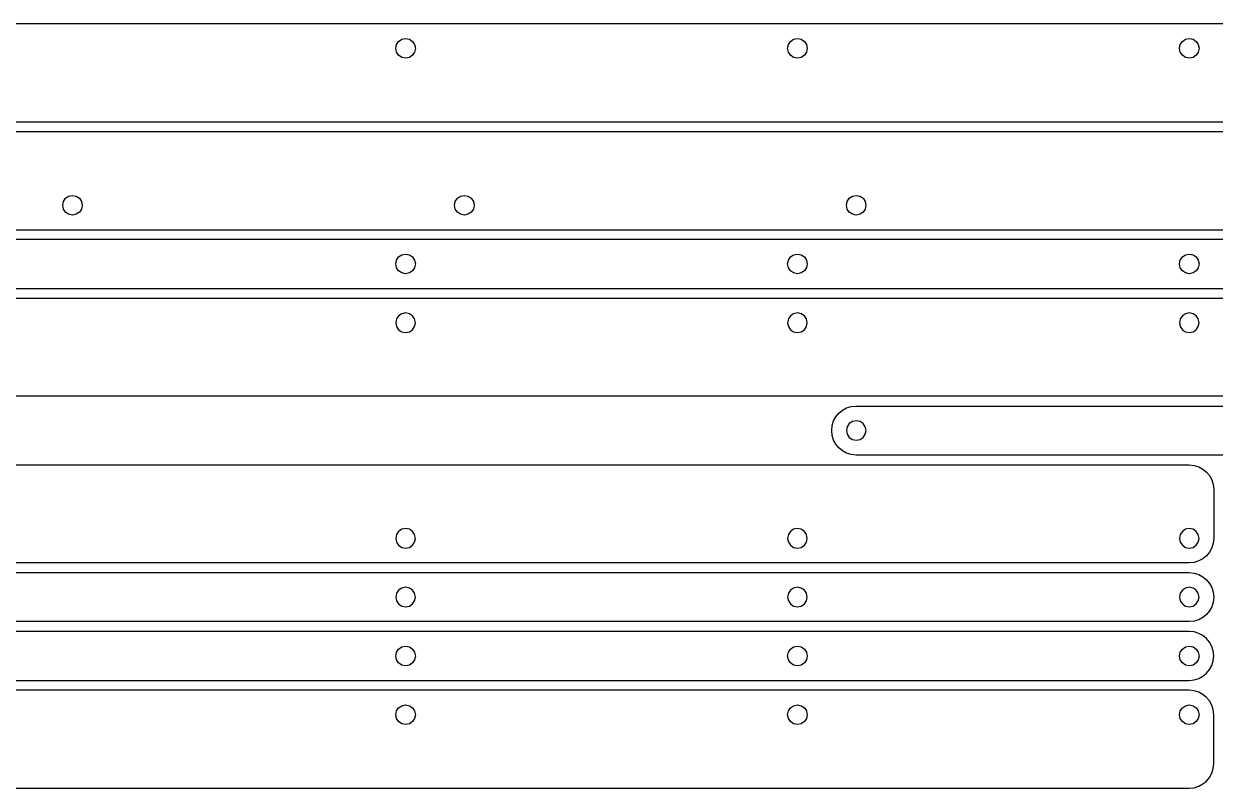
# Model space of a CAD drawing. Extents: x -2300 to 2026, y -6513 to 1502.
# Drawn here: x -1941.8 to -1698.6, y 1038.2 to 1194.3 of the extents above; entities that cross this region are included whole.
import ezdxf

# ---------------------------------------------------------------- set-up
doc = ezdxf.new("R2010")
doc.units = 0

msp = doc.modelspace()

# ---------------------------------------------------------------- linework, layer by layer
at = {"layer": 'Layer 1'}
for p, q in [((-1463.84975, 1194.27019), (-2183.85, 1194.27)), ((-1865.85065, 1189.27013), (-1865.693436, 1190.048609)), ((-1865.693436, 1190.048609), (-1865.264724, 1190.68432)), ((-1865.264724, 1190.68432), (-1864.628914, 1191.112888)), ((-1864.628914, 1191.112888), (-1863.8504, 1191.26994)), ((-1863.8504, 1191.26994), (-1863.072041, 1191.112764)), ((-1863.072041, 1191.112764), (-1862.436347, 1190.684152)), ((-1862.436347, 1190.684152), (-1862.007672, 1190.048482)), ((-1862.007672, 1190.048482), (-1861.85037, 1189.27013)), ((-1785.85043, 1189.27013), (-1785.69325, 1190.048609)), ((-1785.69325, 1190.048609), (-1785.264614, 1190.68432)), ((-1785.264614, 1190.68432), (-1784.628879, 1191.112888)), ((-1784.628879, 1191.112888), (-1783.8504, 1191.26994)), ((-1783.8504, 1191.26994), (-1783.072076, 1191.112764)), ((-1783.072076, 1191.112764), (-1782.436457, 1190.684152)), ((-1782.436457, 1190.684152), (-1782.007858, 1190.048482)), ((-1782.007858, 1190.048482), (-1781.85059, 1189.27013)), ((-1705.85047, 1189.27013), (-1705.693252, 1190.048609)), ((-1705.693252, 1190.048609), (-1705.264517, 1190.68432)), ((-1705.264517, 1190.68432), (-1704.628641, 1191.112888)), ((-1704.628641, 1191.112888), (-1703.85, 1191.26994)), ((-1703.85, 1191.26994), (-1703.071676, 1191.112764)), ((-1703.071676, 1191.112764), (-1702.436058, 1190.684152)), ((-1702.436058, 1190.684152), (-1702.007458, 1190.048482)), ((-1702.007458, 1190.048482), (-1701.85019, 1189.27013)), ((-1865.693561, 1188.491465), (-1865.85065, 1189.27013)), ((-1865.264892, 1187.85575), (-1865.693561, 1188.491465)), ((-1864.629041, 1187.427218), (-1865.264892, 1187.85575)), ((-1863.8504, 1187.2701), (-1864.629041, 1187.427218)), ((-1863.071828, 1187.427341), (-1863.8504, 1187.2701)), ((-1863.8504, 1187.2701), (-1863.8504, 1187.2701)), ((-1862.436103, 1187.855912), (-1863.071828, 1187.427341)), ((-1862.007519, 1188.491586), (-1862.436103, 1187.855912)), ((-1861.85037, 1189.27013), (-1862.007519, 1188.491586)), ((-1785.693282, 1188.491465), (-1785.85043, 1189.27013)), ((-1785.2647, 1187.85575), (-1785.693282, 1188.491465)), ((-1784.628975, 1187.427218), (-1785.2647, 1187.85575)), ((-1783.8504, 1187.2701), (-1784.628975, 1187.427218)), ((-1783.071955, 1187.427341), (-1783.8504, 1187.2701)), ((-1783.8504, 1187.2701), (-1783.8504, 1187.2701)), ((-1782.436295, 1187.855912), (-1783.071955, 1187.427341)), ((-1782.007735, 1188.491586), (-1782.436295, 1187.855912)), ((-1781.85059, 1189.27013), (-1782.007735, 1188.491586)), ((-1705.693376, 1188.491465), (-1705.85047, 1189.27013)), ((-1705.264681, 1187.85575), (-1705.693376, 1188.491465)), ((-1704.628764, 1187.427218), (-1705.264681, 1187.85575)), ((-1703.85, 1187.2701), (-1704.628764, 1187.427218)), ((-1703.071555, 1187.427341), (-1703.85, 1187.2701)), ((-1703.85, 1187.2701), (-1703.85, 1187.2701)), ((-1702.435895, 1187.855912), (-1703.071555, 1187.427341)), ((-1702.007335, 1188.491586), (-1702.435895, 1187.855912)), ((-1701.85019, 1189.27013), (-1702.007335, 1188.491586)), ((-2183.84981, 1174.26981), (-1463.85, 1174.27)), ((-1451.85041, 1172.24019), (-2171.85, 1172.24)), ((-1933.84983, 1157.23985), (-1933.692681, 1158.018394)), ((-1933.692681, 1158.018394), (-1933.264097, 1158.654068)), ((-1933.264097, 1158.654068), (-1932.628372, 1159.082639)), ((-1932.628372, 1159.082639), (-1931.8498, 1159.23988)), ((-1931.8498, 1159.23988), (-1931.071159, 1159.082762)), ((-1931.8498, 1159.23988), (-1931.8498, 1159.23988)), ((-1931.071159, 1159.082762), (-1930.435307, 1158.654229)), ((-1930.435307, 1158.654229), (-1930.006639, 1158.018515)), ((-1930.006639, 1158.018515), (-1929.84955, 1157.23985)), ((-1853.84941, 1157.23985), (-1853.692264, 1158.018394)), ((-1853.692264, 1158.018394), (-1853.263705, 1158.654068)), ((-1853.263705, 1158.654068), (-1852.628045, 1159.082639)), ((-1852.628045, 1159.082639), (-1851.8496, 1159.23988)), ((-1851.8496, 1159.23988), (-1851.070905, 1159.082762)), ((-1851.8496, 1159.23988), (-1851.8496, 1159.23988)), ((-1851.070905, 1159.082762), (-1850.435139, 1158.654229)), ((-1850.435139, 1158.654229), (-1850.006595, 1158.018515)), ((-1850.006595, 1158.018515), (-1849.84957, 1157.23985)), ((-1773.84941, 1157.23985), (-1773.692295, 1158.018394)), ((-1773.692295, 1158.018394), (-1773.263787, 1158.654068)), ((-1773.263787, 1158.654068), (-1772.628138, 1159.082639)), ((-1772.628138, 1159.082639), (-1771.8496, 1159.23988)), ((-1771.8496, 1159.23988), (-1771.070956, 1159.082762)), ((-1771.8496, 1159.23988), (-1771.8496, 1159.23988)), ((-1771.070956, 1159.082762), (-1770.43508, 1158.654229)), ((-1770.43508, 1158.654229), (-1770.006347, 1158.018515)), ((-1770.006347, 1158.018515), (-1769.84913, 1157.23985)), ((-1933.692528, 1156.461498), (-1933.84983, 1157.23985)), ((-1933.263852, 1155.825828), (-1933.692528, 1156.461498)), ((-1932.628159, 1155.397216), (-1933.263852, 1155.825828)), ((-1931.8498, 1155.24004), (-1932.628159, 1155.397216)), ((-1931.071286, 1155.397092), (-1931.8498, 1155.24004)), ((-1930.435475, 1155.82566), (-1931.071286, 1155.397092)), ((-1930.006764, 1156.461371), (-1930.435475, 1155.82566)), ((-1929.84955, 1157.23985), (-1930.006764, 1156.461371)), ((-1853.692142, 1156.461498), (-1853.84941, 1157.23985)), ((-1853.263542, 1155.825828), (-1853.692142, 1156.461498)), ((-1852.627924, 1155.397216), (-1853.263542, 1155.825828)), ((-1851.8496, 1155.24004), (-1852.627924, 1155.397216)), ((-1851.071121, 1155.397092), (-1851.8496, 1155.24004)), ((-1850.435386, 1155.82566), (-1851.071121, 1155.397092)), ((-1850.00675, 1156.461371), (-1850.435386, 1155.82566)), ((-1849.84957, 1157.23985), (-1850.00675, 1156.461371)), ((-1773.692235, 1156.461498), (-1773.84941, 1157.23985)), ((-1773.263625, 1155.825828), (-1773.692235, 1156.461498)), ((-1772.627955, 1155.397216), (-1773.263625, 1155.825828)), ((-1771.8496, 1155.24004), (-1772.627955, 1155.397216)), ((-1771.071052, 1155.397092), (-1771.8496, 1155.24004)), ((-1770.435165, 1155.82566), (-1771.071052, 1155.397092)), ((-1770.006378, 1156.461371), (-1770.435165, 1155.82566)), ((-1769.84913, 1157.23985), (-1770.006378, 1156.461371)), ((-2171.85025, 1152.23981), (-1451.85, 1152.24)), ((-1463.85, 1150.23994), (-2178.85, 1150.24)), ((-1865.84943, 1145.25809), (-1865.692281, 1146.036507)), ((-1865.692281, 1146.036507), (-1865.263697, 1146.672115)), ((-1865.263697, 1146.672115), (-1864.627972, 1147.100663)), ((-1864.627972, 1147.100663), (-1863.8494, 1147.2579)), ((-1863.8494, 1147.2579), (-1863.070828, 1147.100785)), ((-1863.8494, 1147.2579), (-1863.8494, 1147.2579)), ((-1863.070828, 1147.100785), (-1862.435128, 1146.672277)), ((-1862.435128, 1146.672277), (-1862.006611, 1146.036628)), ((-1862.006611, 1146.036628), (-1861.84959, 1145.25809)), ((-1785.84941, 1145.25809), (-1785.692264, 1146.036507)), ((-1785.692264, 1146.036507), (-1785.263705, 1146.672115)), ((-1785.263705, 1146.672115), (-1784.628045, 1147.100663)), ((-1784.628045, 1147.100663), (-1783.8496, 1147.2579)), ((-1783.8496, 1147.2579), (-1783.070925, 1147.100785)), ((-1783.8496, 1147.2579), (-1783.8496, 1147.2579)), ((-1783.070925, 1147.100785), (-1782.434998, 1146.672277)), ((-1782.434998, 1146.672277), (-1782.006254, 1146.036628)), ((-1782.006254, 1146.036628), (-1781.84913, 1145.25809)), ((-1705.84895, 1145.25809), (-1705.691907, 1146.036507)), ((-1705.691907, 1146.036507), (-1705.263574, 1146.672115)), ((-1705.263574, 1146.672115), (-1704.628141, 1147.100663)), ((-1704.628141, 1147.100663), (-1703.8498, 1147.2579)), ((-1703.8498, 1147.2579), (-1703.071036, 1147.100785)), ((-1703.8498, 1147.2579), (-1703.8498, 1147.2579)), ((-1703.071036, 1147.100785), (-1702.435119, 1146.672277)), ((-1702.435119, 1146.672277), (-1702.006424, 1146.036628)), ((-1702.006424, 1146.036628), (-1701.84933, 1145.25809)), ((-1865.692128, 1144.479611), (-1865.84943, 1145.25809)), ((-1865.263453, 1143.843876), (-1865.692128, 1144.479611)), ((-1864.627759, 1143.41524), (-1865.263453, 1143.843876)), ((-1863.8494, 1143.25806), (-1864.627759, 1143.41524)), ((-1863.070955, 1143.415115), (-1863.8494, 1143.25806)), ((-1862.435295, 1143.843708), (-1863.070955, 1143.415115)), ((-1862.006736, 1144.479484), (-1862.435295, 1143.843708)), ((-1861.84959, 1145.25809), (-1862.006736, 1144.479484)), ((-1785.692235, 1144.479611), (-1785.84941, 1145.25809)), ((-1785.263625, 1143.843876), (-1785.692235, 1144.479611)), ((-1784.627955, 1143.41524), (-1785.263625, 1143.843876)), ((-1783.8496, 1143.25806), (-1784.627955, 1143.41524)), ((-1783.071052, 1143.415115), (-1783.8496, 1143.25806)), ((-1782.435165, 1143.843708), (-1783.071052, 1143.415115)), ((-1782.006378, 1144.479484), (-1782.435165, 1143.843708)), ((-1781.84913, 1145.25809), (-1782.006378, 1144.479484)), ((-1705.691878, 1144.479611), (-1705.84895, 1145.25809)), ((-1705.263495, 1143.843876), (-1705.691878, 1144.479611)), ((-1704.628052, 1143.41524), (-1705.263495, 1143.843876)), ((-1703.8498, 1143.25806), (-1704.628052, 1143.41524)), ((-1703.071252, 1143.415115), (-1703.8498, 1143.25806)), ((-1702.435365, 1143.843708), (-1703.071252, 1143.415115)), ((-1702.006578, 1144.479484), (-1702.435365, 1143.843708)), ((-1701.84933, 1145.25809), (-1702.006578, 1144.479484)), ((-2183.85025, 1140.24025), (-1463.85, 1140.24)), ((-2183.85047, 1138.24019), (-1463.84, 1138.24)), ((-1865.691642, 1134.018482), (-1865.84891, 1133.24013)), ((-1865.263042, 1134.654152), (-1865.691642, 1134.018482)), ((-1864.627424, 1135.082764), (-1865.263042, 1134.654152)), ((-1863.8491, 1135.23994), (-1864.627424, 1135.082764)), ((-1863.070655, 1135.082888), (-1863.8491, 1135.23994)), ((-1862.434995, 1134.65432), (-1863.070655, 1135.082888)), ((-1862.006435, 1134.018609), (-1862.434995, 1134.65432)), ((-1861.84929, 1133.24013), (-1862.006435, 1134.018609)), ((-1785.691842, 1134.018482), (-1785.84911, 1133.24013)), ((-1785.263242, 1134.654152), (-1785.691842, 1134.018482)), ((-1784.627624, 1135.082764), (-1785.263242, 1134.654152)), ((-1783.8493, 1135.23994), (-1784.627624, 1135.082764)), ((-1783.070659, 1135.082888), (-1783.8493, 1135.23994)), ((-1782.434783, 1134.65432), (-1783.070659, 1135.082888)), ((-1782.006048, 1134.018609), (-1782.434783, 1134.65432)), ((-1781.84883, 1133.24013), (-1782.006048, 1134.018609)), ((-1705.691471, 1134.018482), (-1705.84867, 1133.24013)), ((-1705.263022, 1134.654152), (-1705.691471, 1134.018482)), ((-1704.627556, 1135.082764), (-1705.263022, 1134.654152)), ((-1703.8493, 1135.23994), (-1704.627556, 1135.082764)), ((-1703.070752, 1135.082888), (-1703.8493, 1135.23994)), ((-1702.434865, 1134.65432), (-1703.070752, 1135.082888)), ((-1702.006078, 1134.018609), (-1702.434865, 1134.65432)), ((-1701.84883, 1133.24013), (-1702.006078, 1134.018609)), ((-1865.84891, 1133.24013), (-1865.691764, 1132.461586)), ((-1865.691764, 1132.461586), (-1865.263205, 1131.825912)), ((-1865.263205, 1131.825912), (-1864.627545, 1131.397341)), ((-1864.627545, 1131.397341), (-1863.8491, 1131.2401)), ((-1863.8491, 1131.2401), (-1863.070528, 1131.397218)), ((-1863.8491, 1131.2401), (-1863.8491, 1131.2401)), ((-1863.070528, 1131.397218), (-1862.434827, 1131.825751)), ((-1862.434827, 1131.825751), (-1862.006311, 1132.461465)), ((-1862.006311, 1132.461465), (-1861.84929, 1133.24013)), ((-1785.84911, 1133.24013), (-1785.691964, 1132.461586)), ((-1785.691964, 1132.461586), (-1785.263404, 1131.825912)), ((-1785.263404, 1131.825912), (-1784.627745, 1131.397341)), ((-1784.627745, 1131.397341), (-1783.8493, 1131.2401)), ((-1783.8493, 1131.2401), (-1783.070536, 1131.397218)), ((-1783.8493, 1131.2401), (-1783.8493, 1131.2401)), ((-1783.070536, 1131.397218), (-1782.434619, 1131.825751)), ((-1782.434619, 1131.825751), (-1782.005924, 1132.461465)), ((-1782.005924, 1132.461465), (-1781.84883, 1133.24013)), ((-1705.84867, 1133.24013), (-1705.691624, 1132.461586)), ((-1705.691624, 1132.461586), (-1705.263267, 1131.825912)), ((-1705.263267, 1131.825912), (-1704.627768, 1131.397341)), ((-1704.627768, 1131.397341), (-1703.8493, 1131.2401)), ((-1703.8493, 1131.2401), (-1703.070656, 1131.397218)), ((-1703.8493, 1131.2401), (-1703.8493, 1131.2401)), ((-1703.070656, 1131.397218), (-1702.43478, 1131.825751)), ((-1702.43478, 1131.825751), (-1702.006047, 1132.461465)), ((-1702.006047, 1132.461465), (-1701.84883, 1133.24013)), ((-1463.84019, 1118.23981), (-2183.85, 1118.24)), ((-1776.458104, 1113.189412), (-1775.998232, 1114.038915)), ((-1775.998232, 1114.038915), (-1775.388715, 1114.778383)), ((-1775.388715, 1114.778383), (-1774.649343, 1115.388005)), ((-1774.649343, 1115.388005), (-1773.799906, 1115.847974)), ((-1773.799906, 1115.847974), (-1772.860195, 1116.138482)), ((-1772.860195, 1116.138482), (-1771.85, 1116.23972)), ((-1771.85, 1116.23972), (-1456.84, 1116.23)), ((-1776.84975, 1111.23953), (-1776.74854, 1112.249681)), ((-1776.74854, 1112.249681), (-1776.458104, 1113.189412)), ((-1773.683453, 1112.026628), (-1773.84067, 1111.24809)), ((-1773.25472, 1112.662277), (-1773.683453, 1112.026628)), ((-1772.618844, 1113.090785), (-1773.25472, 1112.662277)), ((-1771.8402, 1113.2479), (-1772.618844, 1113.090785)), ((-1771.061824, 1113.090663), (-1771.8402, 1113.2479)), ((-1771.8402, 1113.2479), (-1771.8402, 1113.2479)), ((-1770.426315, 1112.662115), (-1771.061824, 1113.090663)), ((-1769.997907, 1112.026507), (-1770.426315, 1112.662115)), ((-1769.84083, 1111.24809), (-1769.997907, 1112.026507)), ((-1776.74854, 1110.229408), (-1776.84975, 1111.23953)), ((-1776.458104, 1109.289751), (-1776.74854, 1110.229408)), ((-1775.998232, 1108.440354), (-1776.458104, 1109.289751)), ((-1773.84067, 1111.24809), (-1773.683391, 1110.469608)), ((-1773.683391, 1110.469608), (-1773.254552, 1109.833873)), ((-1773.254552, 1109.833873), (-1772.618655, 1109.405239)), ((-1772.618655, 1109.405239), (-1771.8402, 1109.24806)), ((-1771.8402, 1109.24806), (-1771.061944, 1109.405271)), ((-1771.061944, 1109.405271), (-1770.426477, 1109.833958)), ((-1770.426477, 1109.833958), (-1769.998029, 1110.469704)), ((-1769.998029, 1110.469704), (-1769.84083, 1111.24809)), ((-1775.388715, 1107.701007), (-1775.998232, 1108.440354)), ((-1774.649343, 1107.091506), (-1775.388715, 1107.701007)), ((-1773.799906, 1106.631642), (-1774.649343, 1107.091506)), ((-2183.84981, 1104.23019), (-1703.85, 1104.23)), ((-1772.860195, 1106.341209), (-1773.799906, 1106.631642)), ((-1771.85, 1106.24), (-1772.860195, 1106.341209)), ((-1451.83997, 1106.23047), (-1771.85, 1106.24)), ((-1703.85, 1104.23), (-1702.839849, 1104.128762)), ((-1702.839849, 1104.128762), (-1701.900118, 1103.838254)), ((-1701.900118, 1103.838254), (-1701.050615, 1103.378285)), ((-1701.050615, 1103.378285), (-1700.311148, 1102.768663)), ((-1700.311148, 1102.768663), (-1699.701525, 1102.029195)), ((-1699.701525, 1102.029195), (-1699.241556, 1101.179692)), ((-1699.241556, 1101.179692), (-1698.951048, 1100.239961)), ((-1698.951048, 1100.239961), (-1698.84981, 1099.22981)), ((-1698.84981, 1099.22981), (-1698.85, 1089.23)), ((-1865.693453, 1090.008428), (-1865.85067, 1089.22989)), ((-1865.26472, 1090.644077), (-1865.693453, 1090.008428)), ((-1864.628844, 1091.072585), (-1865.26472, 1090.644077)), ((-1863.8502, 1091.2297), (-1864.628844, 1091.072585)), ((-1863.071755, 1091.072587), (-1863.8502, 1091.2297)), ((-1863.8502, 1091.2297), (-1863.8502, 1091.2297)), ((-1862.436095, 1090.64408), (-1863.071755, 1091.072587)), ((-1862.007535, 1090.008431), (-1862.436095, 1090.64408)), ((-1861.85039, 1089.22989), (-1862.007535, 1090.008431)), ((-1785.693146, 1090.008428), (-1785.85027, 1089.22989)), ((-1785.264402, 1090.644077), (-1785.693146, 1090.008428)), ((-1784.628475, 1091.072585), (-1785.264402, 1090.644077)), ((-1783.8498, 1091.2297), (-1784.628475, 1091.072585)), ((-1783.071424, 1091.072587), (-1783.8498, 1091.2297)), ((-1783.8498, 1091.2297), (-1783.8498, 1091.2297)), ((-1782.435915, 1090.64408), (-1783.071424, 1091.072587)), ((-1782.007507, 1090.008431), (-1782.435915, 1090.64408)), ((-1781.85043, 1089.22989), (-1782.007507, 1090.008431)), ((-1705.693161, 1090.008428), (-1705.85025, 1089.22989)), ((-1705.264492, 1090.644077), (-1705.693161, 1090.008428)), ((-1704.628641, 1091.072585), (-1705.264492, 1090.644077)), ((-1703.85, 1091.2297), (-1704.628641, 1091.072585)), ((-1703.071428, 1091.072587), (-1703.85, 1091.2297)), ((-1703.85, 1091.2297), (-1703.85, 1091.2297)), ((-1702.435703, 1090.64408), (-1703.071428, 1091.072587)), ((-1702.007119, 1090.008431), (-1702.435703, 1090.64408)), ((-1701.84997, 1089.22989), (-1702.007119, 1090.008431)), ((-1865.85067, 1089.22989), (-1865.693422, 1088.451411)), ((-1865.693422, 1088.451411), (-1865.264635, 1087.8157)), ((-1865.264635, 1087.8157), (-1864.628748, 1087.387132)), ((-1864.628748, 1087.387132), (-1863.8502, 1087.23008)), ((-1863.8502, 1087.23008), (-1863.071845, 1087.387256)), ((-1863.071845, 1087.387256), (-1862.436175, 1087.815868)), ((-1862.436175, 1087.815868), (-1862.007565, 1088.451538)), ((-1862.007565, 1088.451538), (-1861.85039, 1089.22989)), ((-1785.85027, 1089.22989), (-1785.693022, 1088.451411)), ((-1785.693022, 1088.451411), (-1785.264235, 1087.8157)), ((-1785.264235, 1087.8157), (-1784.628348, 1087.387132)), ((-1784.628348, 1087.387132), (-1783.8498, 1087.23008)), ((-1783.8498, 1087.23008), (-1783.071544, 1087.387256)), ((-1783.071544, 1087.387256), (-1782.436078, 1087.815868)), ((-1782.436078, 1087.815868), (-1782.007629, 1088.451538)), ((-1782.007629, 1088.451538), (-1781.85043, 1089.22989)), ((-1705.85025, 1089.22989), (-1705.693036, 1088.451411)), ((-1705.693036, 1088.451411), (-1705.264324, 1087.8157)), ((-1705.264324, 1087.8157), (-1704.628514, 1087.387132)), ((-1704.628514, 1087.387132), (-1703.85, 1087.23008)), ((-1703.85, 1087.23008), (-1703.071641, 1087.387256)), ((-1703.071641, 1087.387256), (-1702.435947, 1087.815868)), ((-1702.435947, 1087.815868), (-1702.007272, 1088.451538)), ((-1702.007272, 1088.451538), (-1701.84997, 1089.22989)), ((-1699.241746, 1087.280118), (-1699.701715, 1086.430615)), ((-1698.951238, 1088.219849), (-1699.241746, 1087.280118)), ((-1698.85, 1089.23), (-1698.951238, 1088.219849)), ((-1701.050805, 1085.081525), (-1701.900308, 1084.621556)), ((-1700.311337, 1085.691148), (-1701.050805, 1085.081525)), ((-1699.701715, 1086.430615), (-1700.311337, 1085.691148)), ((-1703.85019, 1084.22981), (-2183.85, 1084.23)), ((-1702.840039, 1084.331048), (-1703.85019, 1084.22981)), ((-1701.900308, 1084.621556), (-1702.840039, 1084.331048)), ((-2183.85, 1082.22994), (-1703.85, 1082.23)), ((-1703.85, 1082.23), (-1702.839849, 1082.128762)), ((-1702.839849, 1082.128762), (-1701.900118, 1081.838254)), ((-1701.900118, 1081.838254), (-1701.050615, 1081.378285)), ((-1701.050615, 1081.378285), (-1700.311148, 1080.768663)), ((-1700.311148, 1080.768663), (-1699.701525, 1080.029195)), ((-1699.701525, 1080.029195), (-1699.241556, 1079.179692)), ((-1865.693453, 1078.026378), (-1865.85067, 1077.24784)), ((-1865.26472, 1078.662027), (-1865.693453, 1078.026378)), ((-1864.628844, 1079.090535), (-1865.26472, 1078.662027)), ((-1863.8502, 1079.24765), (-1864.628844, 1079.090535)), ((-1863.071755, 1079.090537), (-1863.8502, 1079.24765)), ((-1863.8502, 1079.24765), (-1863.8502, 1079.24765)), ((-1862.436095, 1078.66203), (-1863.071755, 1079.090537)), ((-1862.007535, 1078.026381), (-1862.436095, 1078.66203)), ((-1861.85039, 1077.24784), (-1862.007535, 1078.026381)), ((-1785.693146, 1078.026378), (-1785.85027, 1077.24784)), ((-1785.264402, 1078.662027), (-1785.693146, 1078.026378)), ((-1784.628475, 1079.090535), (-1785.264402, 1078.662027)), ((-1783.8498, 1079.24765), (-1784.628475, 1079.090535)), ((-1783.071424, 1079.090537), (-1783.8498, 1079.24765)), ((-1783.8498, 1079.24765), (-1783.8498, 1079.24765)), ((-1782.435915, 1078.66203), (-1783.071424, 1079.090537)), ((-1782.007507, 1078.026381), (-1782.435915, 1078.66203)), ((-1781.85043, 1077.24784), (-1782.007507, 1078.026381)), ((-1705.693161, 1078.026378), (-1705.85025, 1077.24784)), ((-1705.264492, 1078.662027), (-1705.693161, 1078.026378)), ((-1704.628641, 1079.090535), (-1705.264492, 1078.662027)), ((-1703.85, 1079.24765), (-1704.628641, 1079.090535)), ((-1703.071428, 1079.090537), (-1703.85, 1079.24765)), ((-1703.85, 1079.24765), (-1703.85, 1079.24765)), ((-1702.435703, 1078.66203), (-1703.071428, 1079.090537)), ((-1702.007119, 1078.026381), (-1702.435703, 1078.66203)), ((-1701.84997, 1077.24784), (-1702.007119, 1078.026381)), ((-1699.241556, 1079.179692), (-1698.951048, 1078.239961)), ((-1698.951048, 1078.239961), (-1698.84981, 1077.22981)), ((-1865.85067, 1077.24784), (-1865.693422, 1076.469361)), ((-1865.693422, 1076.469361), (-1865.264635, 1075.83365)), ((-1865.264635, 1075.83365), (-1864.628748, 1075.405082)), ((-1864.628748, 1075.405082), (-1863.8502, 1075.24803)), ((-1863.8502, 1075.24803), (-1863.071876, 1075.405206)), ((-1863.071876, 1075.405206), (-1862.436258, 1075.833818)), ((-1862.436258, 1075.833818), (-1862.007658, 1076.469488)), ((-1862.007658, 1076.469488), (-1861.85039, 1077.24784)), ((-1785.85027, 1077.24784), (-1785.693022, 1076.469361)), ((-1785.693022, 1076.469361), (-1785.264235, 1075.83365)), ((-1785.264235, 1075.83365), (-1784.628348, 1075.405082)), ((-1784.628348, 1075.405082), (-1783.8498, 1075.24803)), ((-1783.8498, 1075.24803), (-1783.071544, 1075.405206)), ((-1783.071544, 1075.405206), (-1782.436078, 1075.833818)), ((-1782.436078, 1075.833818), (-1782.007629, 1076.469488)), ((-1782.007629, 1076.469488), (-1781.85043, 1077.24784)), ((-1705.85025, 1077.24784), (-1705.693036, 1076.469361)), ((-1705.693036, 1076.469361), (-1705.264324, 1075.83365)), ((-1705.264324, 1075.83365), (-1704.628514, 1075.405082)), ((-1704.628514, 1075.405082), (-1703.85, 1075.24803)), ((-1703.85, 1075.24803), (-1703.071641, 1075.405206)), ((-1703.071641, 1075.405206), (-1702.435947, 1075.833818)), ((-1702.435947, 1075.833818), (-1702.007272, 1076.469488)), ((-1702.007272, 1076.469488), (-1701.84997, 1077.24784)), ((-1699.241556, 1075.279997), (-1699.701525, 1074.430564)), ((-1698.951048, 1076.219678), (-1699.241556, 1075.279997)), ((-1698.84981, 1077.22981), (-1698.951048, 1076.219678)), ((-1701.900118, 1072.621737), (-1702.839849, 1072.331279)), ((-1701.050615, 1073.081636), (-1701.900118, 1072.621737)), ((-1700.311148, 1073.691178), (-1701.050615, 1073.081636)), ((-1699.701525, 1074.430564), (-1700.311148, 1073.691178)), ((-1703.85, 1072.23006), (-2183.85, 1072.23)), ((-1703.85, 1070.22994), (-2183.85, 1070.23)), ((-1702.839849, 1072.331279), (-1703.85, 1072.23006)), ((-1702.839849, 1070.128722), (-1703.85, 1070.22994)), ((-1701.900118, 1069.838267), (-1702.839849, 1070.128722)), ((-1701.050615, 1069.378376), (-1701.900118, 1069.838267)), ((-1700.311148, 1068.76885), (-1701.050615, 1069.378376)), ((-1699.701525, 1068.02949), (-1700.311148, 1068.76885)), ((-1699.241556, 1067.180096), (-1699.701525, 1068.02949)), ((-1865.85067, 1065.21216), (-1865.693422, 1065.990642)), ((-1865.693422, 1065.990642), (-1865.264635, 1066.626377)), ((-1865.264635, 1066.626377), (-1864.628748, 1067.055011)), ((-1864.628748, 1067.055011), (-1863.8502, 1067.21219)), ((-1863.8502, 1067.21219), (-1863.071876, 1067.054979)), ((-1863.071876, 1067.054979), (-1862.436258, 1066.626292)), ((-1862.436258, 1066.626292), (-1862.007658, 1065.990546)), ((-1862.007658, 1065.990546), (-1861.85039, 1065.21216)), ((-1785.85027, 1065.21216), (-1785.693022, 1065.990642)), ((-1785.693022, 1065.990642), (-1785.264235, 1066.626377)), ((-1785.264235, 1066.626377), (-1784.628348, 1067.055011)), ((-1784.628348, 1067.055011), (-1783.8498, 1067.21219)), ((-1783.8498, 1067.21219), (-1783.071544, 1067.054979)), ((-1783.071544, 1067.054979), (-1782.436078, 1066.626292)), ((-1782.436078, 1066.626292), (-1782.007629, 1065.990546)), ((-1782.007629, 1065.990546), (-1781.85043, 1065.21216)), ((-1705.85025, 1065.21216), (-1705.693036, 1065.990642)), ((-1705.693036, 1065.990642), (-1705.264324, 1066.626377)), ((-1705.264324, 1066.626377), (-1704.628514, 1067.055011)), ((-1704.628514, 1067.055011), (-1703.85, 1067.21219)), ((-1703.85, 1067.21219), (-1703.071641, 1067.054979)), ((-1703.071641, 1067.054979), (-1702.435947, 1066.626292)), ((-1702.435947, 1066.626292), (-1702.007272, 1065.990546)), ((-1702.007272, 1065.990546), (-1701.84997, 1065.21216)), ((-1698.951048, 1066.240469), (-1699.241556, 1067.180096)), ((-1698.84981, 1065.23041), (-1698.951048, 1066.240469)), ((-1865.693453, 1064.433622), (-1865.85067, 1065.21216)), ((-1865.26472, 1063.797973), (-1865.693453, 1064.433622)), ((-1864.628844, 1063.369465), (-1865.26472, 1063.797973)), ((-1863.8502, 1063.21235), (-1864.628844, 1063.369465)), ((-1863.071755, 1063.369587), (-1863.8502, 1063.21235)), ((-1863.8502, 1063.21235), (-1863.8502, 1063.21235)), ((-1862.436095, 1063.798135), (-1863.071755, 1063.369587)), ((-1862.007535, 1064.433743), (-1862.436095, 1063.798135)), ((-1861.85039, 1065.21216), (-1862.007535, 1064.433743)), ((-1785.693146, 1064.433622), (-1785.85027, 1065.21216)), ((-1785.264402, 1063.797973), (-1785.693146, 1064.433622)), ((-1784.628475, 1063.369465), (-1785.264402, 1063.797973)), ((-1783.8498, 1063.21235), (-1784.628475, 1063.369465)), ((-1783.071424, 1063.369587), (-1783.8498, 1063.21235)), ((-1783.8498, 1063.21235), (-1783.8498, 1063.21235)), ((-1782.435915, 1063.798135), (-1783.071424, 1063.369587)), ((-1782.007507, 1064.433743), (-1782.435915, 1063.798135)), ((-1781.85043, 1065.21216), (-1782.007507, 1064.433743)), ((-1705.693161, 1064.433622), (-1705.85025, 1065.21216)), ((-1705.264492, 1063.797973), (-1705.693161, 1064.433622)), ((-1704.628641, 1063.369465), (-1705.264492, 1063.797973)), ((-1703.85, 1063.21235), (-1704.628641, 1063.369465)), ((-1703.071428, 1063.369587), (-1703.85, 1063.21235)), ((-1703.85, 1063.21235), (-1703.85, 1063.21235)), ((-1702.435703, 1063.798135), (-1703.071428, 1063.369587)), ((-1702.007119, 1064.433743), (-1702.435703, 1063.798135)), ((-1701.84997, 1065.21216), (-1702.007119, 1064.433743)), ((-1699.701525, 1062.430955), (-1699.241556, 1063.280494)), ((-1699.241556, 1063.280494), (-1698.951048, 1064.22025)), ((-1698.951048, 1064.22025), (-1698.84981, 1065.23041)), ((-1702.839849, 1060.331247), (-1701.900118, 1060.62178)), ((-1701.900118, 1060.62178), (-1701.050615, 1061.081785)), ((-1701.050615, 1061.081785), (-1700.311148, 1061.691447)), ((-1700.311148, 1061.691447), (-1699.701525, 1062.430955)), ((-2183.85, 1060.23006), (-1703.85, 1060.23)), ((-1703.85019, 1058.23019), (-2183.85, 1058.23)), ((-1702.840039, 1058.128952), (-1703.85019, 1058.23019)), ((-1703.85, 1060.23), (-1702.839849, 1060.331247)), ((-1701.900308, 1057.838444), (-1702.840039, 1058.128952)), ((-1701.050805, 1057.378475), (-1701.900308, 1057.838444)), ((-1700.311337, 1056.768852), (-1701.050805, 1057.378475)), ((-1699.701715, 1056.029385), (-1700.311337, 1056.768852)), ((-1699.241746, 1055.179882), (-1699.701715, 1056.029385)), ((-1865.85067, 1053.23011), (-1865.693422, 1054.008592)), ((-1865.693453, 1052.451572), (-1865.85067, 1053.23011)), ((-1865.693422, 1054.008592), (-1865.264635, 1054.644327)), ((-1865.264635, 1054.644327), (-1864.628748, 1055.072961)), ((-1864.628748, 1055.072961), (-1863.8502, 1055.23014)), ((-1863.8502, 1055.23014), (-1863.071845, 1055.072929)), ((-1863.071845, 1055.072929), (-1862.436175, 1054.644242)), ((-1862.436175, 1054.644242), (-1862.007565, 1054.008496)), ((-1862.007565, 1054.008496), (-1861.85039, 1053.23011)), ((-1861.85039, 1053.23011), (-1862.007535, 1052.451693)), ((-1785.85027, 1053.23011), (-1785.693022, 1054.008592)), ((-1785.693146, 1052.451572), (-1785.85027, 1053.23011)), ((-1785.693022, 1054.008592), (-1785.264235, 1054.644327)), ((-1785.264235, 1054.644327), (-1784.628348, 1055.072961)), ((-1784.628348, 1055.072961), (-1783.8498, 1055.23014)), ((-1783.8498, 1055.23014), (-1783.071544, 1055.072929)), ((-1783.071544, 1055.072929), (-1782.436078, 1054.644242)), ((-1782.436078, 1054.644242), (-1782.007629, 1054.008496)), ((-1782.007629, 1054.008496), (-1781.85043, 1053.23011)), ((-1781.85043, 1053.23011), (-1782.007507, 1052.451693)), ((-1705.85025, 1053.23011), (-1705.693036, 1054.008592)), ((-1705.693161, 1052.451572), (-1705.85025, 1053.23011)), ((-1705.693036, 1054.008592), (-1705.264324, 1054.644327)), ((-1705.264324, 1054.644327), (-1704.628514, 1055.072961)), ((-1704.628514, 1055.072961), (-1703.85, 1055.23014)), ((-1703.85, 1055.23014), (-1703.071641, 1055.072929)), ((-1703.071641, 1055.072929), (-1702.435947, 1054.644242)), ((-1702.435947, 1054.644242), (-1702.007272, 1054.008496)), ((-1702.007272, 1054.008496), (-1701.84997, 1053.23011)), ((-1701.84997, 1053.23011), (-1702.007119, 1052.451693)), ((-1698.951238, 1054.240151), (-1699.241746, 1055.179882)), ((-1698.85, 1053.23), (-1698.951238, 1054.240151)), ((-1698.84981, 1043.23019), (-1698.85, 1053.23)), ((-1865.26472, 1051.815923), (-1865.693453, 1052.451572)), ((-1864.628844, 1051.387415), (-1865.26472, 1051.815923)), ((-1863.8502, 1051.2303), (-1864.628844, 1051.387415)), ((-1863.071755, 1051.387537), (-1863.8502, 1051.2303)), ((-1863.8502, 1051.2303), (-1863.8502, 1051.2303)), ((-1862.436095, 1051.816085), (-1863.071755, 1051.387537)), ((-1862.007535, 1052.451693), (-1862.436095, 1051.816085)), ((-1785.264402, 1051.815923), (-1785.693146, 1052.451572)), ((-1784.628475, 1051.387415), (-1785.264402, 1051.815923)), ((-1783.8498, 1051.2303), (-1784.628475, 1051.387415)), ((-1783.071424, 1051.387537), (-1783.8498, 1051.2303)), ((-1783.8498, 1051.2303), (-1783.8498, 1051.2303)), ((-1782.435915, 1051.816085), (-1783.071424, 1051.387537)), ((-1782.007507, 1052.451693), (-1782.435915, 1051.816085)), ((-1705.264492, 1051.815923), (-1705.693161, 1052.451572)), ((-1704.628641, 1051.387415), (-1705.264492, 1051.815923)), ((-1703.85, 1051.2303), (-1704.628641, 1051.387415)), ((-1703.071428, 1051.387537), (-1703.85, 1051.2303)), ((-1703.85, 1051.2303), (-1703.85, 1051.2303)), ((-1702.435703, 1051.816085), (-1703.071428, 1051.387537)), ((-1702.007119, 1052.451693), (-1702.435703, 1051.816085)), ((-1699.701525, 1040.430805), (-1699.241556, 1041.280308)), ((-1699.241556, 1041.280308), (-1698.951048, 1042.220039)), ((-1698.951048, 1042.220039), (-1698.84981, 1043.23019)), ((-1702.839849, 1038.331238), (-1701.900118, 1038.621746)), ((-1701.900118, 1038.621746), (-1701.050615, 1039.081715)), ((-1701.050615, 1039.081715), (-1700.311148, 1039.691337)), ((-1700.311148, 1039.691337), (-1699.701525, 1040.430805)), ((-2183.84981, 1038.22981), (-1703.85, 1038.23)), ((-1703.85, 1038.23), (-1702.839849, 1038.331238))]:
    msp.add_line(p, q, dxfattribs=at)

doc.saveas('drawing.dxf')
